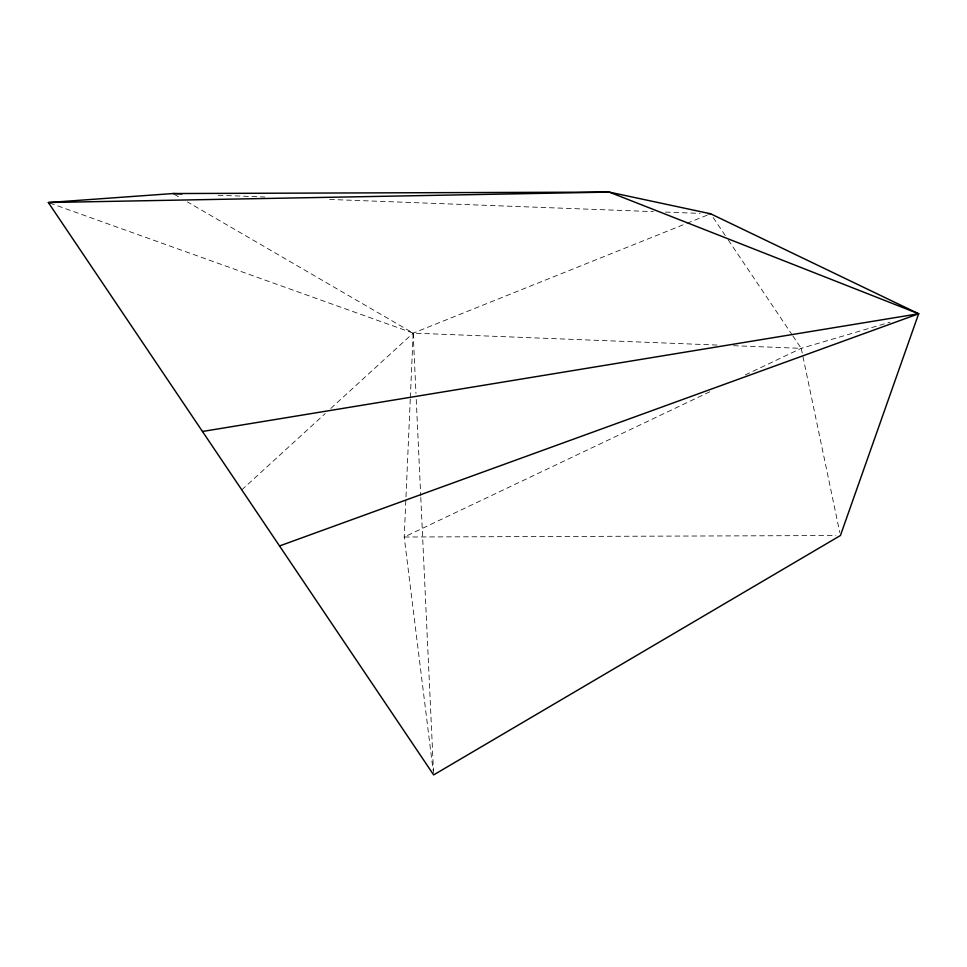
<?xml version="1.0" encoding="UTF-8"?>
<svg xmlns="http://www.w3.org/2000/svg" width="967" height="967" viewBox="0 0 967 967"><rect width="100%" height="100%" fill="white"/><g stroke="black" fill="none" stroke-linecap="round" stroke-linejoin="round"><path stroke-width="0.73" stroke-dasharray="4.83 3.63" d="M410.274 399.081L404.218 537.011L433.095 770.421M410.334 397.582L413.175 333.119L187.368 201.885M241.786 489.87L325.25 413.538M330.811 408.449L413.175 333.119L685.494 223.873M709.814 391.792L404.218 537.011L835.887 535.537M745.291 374.93L801.22 348.35L890.015 322.204M686.896 223.304L707.844 214.904M218.191 195.249L264.873 197.002M329.638 199.444L653.414 211.628M665.453 212.087L700.096 213.393M49.764 203.034L413.175 333.119L716.994 345.05M733.542 345.702L801.22 348.35L839.803 532.575M174.326 194.307L180.841 198.102M713.15 217.527L727.414 238.704M728.248 239.949L791.997 334.642M792.831 335.9L801.22 348.35M413.175 333.119L415.967 393.436M416.245 399.468L420.718 495.962M420.79 497.473L433.591 773.395"/><path stroke-width="1.45" d="M48.35 202.526L609.234 192.095L918.65 313.767L840.42 535.525L433.651 774.905L48.35 202.526L173.02 193.545L609.234 192.095L710.636 213.78L918.65 313.767L279.536 545.956M202.478 431.475L918.65 313.767M173.02 193.545L182.05 193.883M707.626 213.671L710.636 213.78"/></g></svg>
